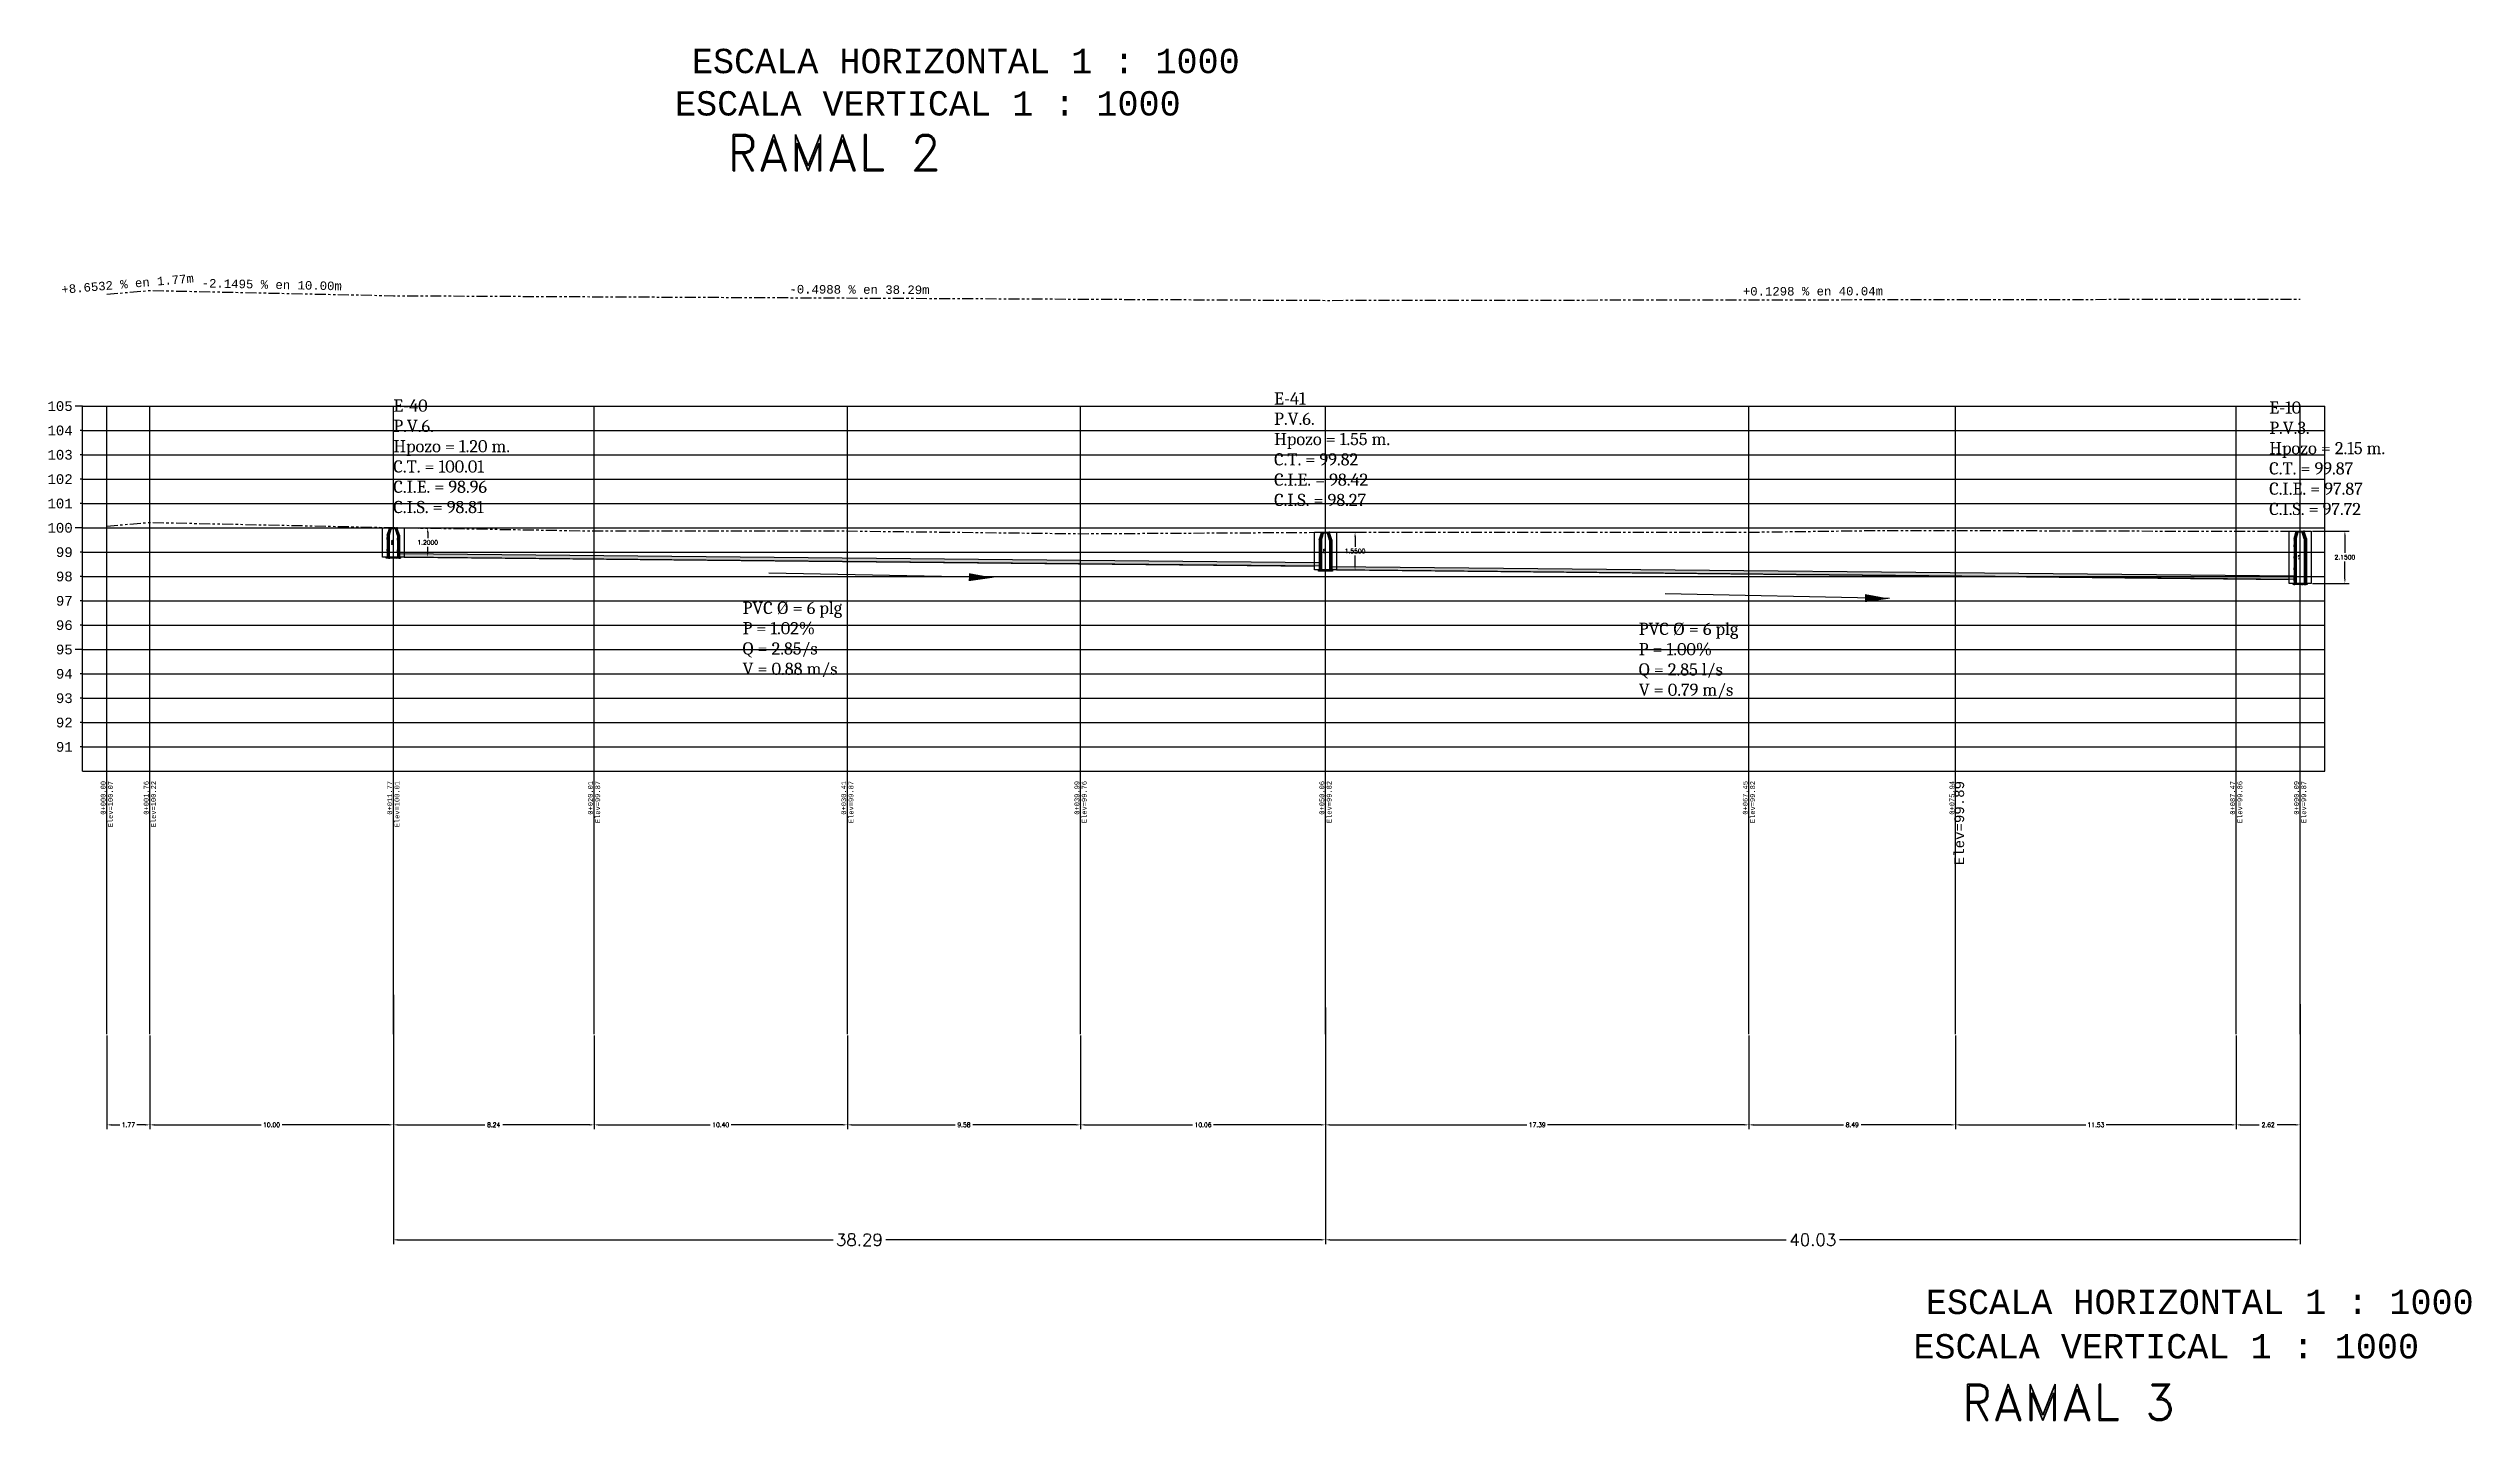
# Model space of a CAD drawing. Header units: metres. Extents: x 0 to 1752, y 632 to 1210.
# Drawn here: x 1036.8 to 1136.4, y 631.8 to 688.2 of the extents above; entities that cross this region are included whole.
import ezdxf
from ezdxf.enums import TextEntityAlignment as Align

# ---------------------------------------------------------------- set-up
doc = ezdxf.new("R2010")
doc.units = ezdxf.units.M
doc.header["$PDMODE"] = 32
doc.header["$PDSIZE"] = 0.2
doc.linetypes.add('SECCION1', pattern=[0.895, 0.45, -0.095, 0.08, -0.095, 0.08, -0.095])
for name, color, linetype in [('3-PLANTA GENERAL', 2, 'Continuous'), ('CVL_PERF', 2, 'SECCION1'), ('CVL_PERF_CUAD', 1, 'Continuous'), ('CVL_PERF_RET', 8, 'Continuous'), ('CVL_PERF_TX', 2, 'Continuous')]:
    doc.layers.add(name, color=color, linetype=linetype)
doc.styles.add('HUECA1', font='hueca1.shx')
doc.styles.add('MONOTXT4', font='monotxt4.shx')
doc.styles.get("Standard").update_dxf_attribs({"font": 'simplex.shx'})
doc.dimstyles.new('cotas', dxfattribs={"dimtxt": 0.2, "dimasz": 0.1, "dimexe": 0.1, "dimexo": 0.05, "dimgap": 0.05, "dimtad": 1, "dimlfac": 0.25, "dimzin": 1, "dimdsep": 46, "dimtxsty": 'Standard', "dimcen": 1, "dimclrd": 1, "dimclre": 1, "dimclrt": 3, "dimaunit": 1, "dimadec": 3, "dimazin": 0, "dimtfac": 1, "dimtmove": 0, "dimatfit": 3, "dimfxl": 1.25, "dimarcsym": 0})
doc.dimstyles.get("Standard").update_dxf_attribs({"dimtxt": 0.18, "dimasz": 0.18, "dimexe": 0.18, "dimexo": 0.0625, "dimgap": 0.09, "dimtad": 0, "dimtih": 1, "dimtoh": 1, "dimdec": 4, "dimzin": 0, "dimdsep": 46, "dimtxsty": 'Standard', "dimcen": 0.09, "dimadec": 0, "dimazin": 0, "dimtfac": 1, "dimtdec": 4, "dimtofl": 0, "dimtmove": 0, "dimatfit": 3, "dimfxl": 1, "dimtolj": 1, "dimtzin": 0, "dimarcsym": 0})

# ---------------------------------------------------------------- blocks, each defined once
blk = doc.blocks.new('*D131')
at = {"layer": 'CVL_PERF', "color": 0, "linetype": 'ByBlock', "lineweight": -2, "transparency": 16777216}
for p, q in [((1039.232, 647.605), (1039.232, 643.758)), ((1041, 647.605), (1041, 643.758)), ((1039.412, 643.938), (1039.769, 643.938)), ((1040.82, 643.938), (1040.463, 643.938))]:
    blk.add_line(p, q, dxfattribs=at)
at = {"layer": 'CVL_PERF', "color": 0, "linetype": 'ByBlock', "lineweight": 25, "transparency": 16777216}
for points in [[(1039.412, 643.968), (1039.412, 643.908), (1039.232, 643.938)], [(1040.82, 643.968), (1040.82, 643.908), (1041, 643.938)]]:
    blk.add_solid(points, dxfattribs=at)
at = {"layer": 'Defpoints', "color": 0, "linetype": 'ByBlock', "lineweight": 25, "transparency": 16777216}
for p in [(1039.232, 647.668), (1041, 647.668), (1041, 643.938)]:
    blk.add_point(p, dxfattribs=at)
at = {"layer": 'CVL_PERF', "color": 0, "linetype": 'ByBlock', "lineweight": 30, "transparency": 16777216, "insert": (1040.116, 643.938), "char_height": 0.18, "attachment_point": 5}
blk.add_mtext('\\A1;1.77', dxfattribs=at)
blk = doc.blocks.new('*D132')
at = {"layer": 'CVL_PERF', "color": 0, "linetype": 'ByBlock', "lineweight": -2, "transparency": 16777216}
for p, q in [((1041, 647.605), (1041, 643.758)), ((1051.002, 647.605), (1051.002, 643.758)), ((1041.18, 643.938), (1045.568, 643.938)), ((1050.822, 643.938), (1046.434, 643.938))]:
    blk.add_line(p, q, dxfattribs=at)
at = {"layer": 'CVL_PERF', "color": 0, "linetype": 'ByBlock', "lineweight": 25, "transparency": 16777216}
for points in [[(1041.18, 643.968), (1041.18, 643.908), (1041, 643.938)], [(1050.822, 643.968), (1050.822, 643.908), (1051.002, 643.938)]]:
    blk.add_solid(points, dxfattribs=at)
at = {"layer": 'Defpoints', "color": 0, "linetype": 'ByBlock', "lineweight": 25, "transparency": 16777216}
for p in [(1041, 647.668), (1051.002, 647.668), (1051.002, 643.938)]:
    blk.add_point(p, dxfattribs=at)
at = {"layer": 'CVL_PERF', "color": 0, "linetype": 'ByBlock', "lineweight": 30, "transparency": 16777216, "insert": (1046.001, 643.938), "char_height": 0.18, "attachment_point": 5}
blk.add_mtext('\\A1;10.00', dxfattribs=at)
blk = doc.blocks.new('*D133')
at = {"layer": 'CVL_PERF', "color": 0, "linetype": 'ByBlock', "lineweight": -2, "transparency": 16777216}
for p, q in [((1051.002, 647.605), (1051.002, 643.758)), ((1059.247, 647.605), (1059.247, 643.758)), ((1051.182, 643.938), (1054.756, 643.938)), ((1059.067, 643.938), (1055.493, 643.938))]:
    blk.add_line(p, q, dxfattribs=at)
at = {"layer": 'CVL_PERF', "color": 0, "linetype": 'ByBlock', "lineweight": 25, "transparency": 16777216}
for points in [[(1051.182, 643.968), (1051.182, 643.908), (1051.002, 643.938)], [(1059.067, 643.968), (1059.067, 643.908), (1059.247, 643.938)]]:
    blk.add_solid(points, dxfattribs=at)
at = {"layer": 'Defpoints', "color": 0, "linetype": 'ByBlock', "lineweight": 25, "transparency": 16777216}
for p in [(1051.002, 647.668), (1059.247, 647.668), (1059.247, 643.938)]:
    blk.add_point(p, dxfattribs=at)
at = {"layer": 'CVL_PERF', "color": 0, "linetype": 'ByBlock', "lineweight": 30, "transparency": 16777216, "insert": (1055.124, 643.938), "char_height": 0.18, "attachment_point": 5}
blk.add_mtext('\\A1;8.24', dxfattribs=at)
blk = doc.blocks.new('*D134')
at = {"layer": 'CVL_PERF', "color": 0, "linetype": 'ByBlock', "lineweight": -2, "transparency": 16777216}
for p, q in [((1059.247, 647.605), (1059.247, 643.758)), ((1069.651, 647.605), (1069.651, 643.758)), ((1059.427, 643.938), (1064.016, 643.938)), ((1069.471, 643.938), (1064.882, 643.938))]:
    blk.add_line(p, q, dxfattribs=at)
at = {"layer": 'CVL_PERF', "color": 0, "linetype": 'ByBlock', "lineweight": 25, "transparency": 16777216}
for points in [[(1059.427, 643.968), (1059.427, 643.908), (1059.247, 643.938)], [(1069.471, 643.968), (1069.471, 643.908), (1069.651, 643.938)]]:
    blk.add_solid(points, dxfattribs=at)
at = {"layer": 'Defpoints', "color": 0, "linetype": 'ByBlock', "lineweight": 25, "transparency": 16777216}
for p in [(1059.247, 647.668), (1069.651, 647.668), (1069.651, 643.938)]:
    blk.add_point(p, dxfattribs=at)
at = {"layer": 'CVL_PERF', "color": 0, "linetype": 'ByBlock', "lineweight": 30, "transparency": 16777216, "insert": (1064.449, 643.938), "char_height": 0.18, "attachment_point": 5}
blk.add_mtext('\\A1;10.40', dxfattribs=at)
blk = doc.blocks.new('*D135')
at = {"layer": 'CVL_PERF', "color": 0, "linetype": 'ByBlock', "lineweight": -2, "transparency": 16777216}
for p, q in [((1069.651, 647.605), (1069.651, 643.758)), ((1079.231, 647.605), (1079.231, 643.758)), ((1069.831, 643.938), (1074.077, 643.938)), ((1079.051, 643.938), (1074.805, 643.938))]:
    blk.add_line(p, q, dxfattribs=at)
at = {"layer": 'CVL_PERF', "color": 0, "linetype": 'ByBlock', "lineweight": 25, "transparency": 16777216}
for points in [[(1069.831, 643.968), (1069.831, 643.908), (1069.651, 643.938)], [(1079.051, 643.968), (1079.051, 643.908), (1079.231, 643.938)]]:
    blk.add_solid(points, dxfattribs=at)
at = {"layer": 'Defpoints', "color": 0, "linetype": 'ByBlock', "lineweight": 25, "transparency": 16777216}
for p in [(1069.651, 647.668), (1079.231, 647.668), (1079.231, 643.938)]:
    blk.add_point(p, dxfattribs=at)
at = {"layer": 'CVL_PERF', "color": 0, "linetype": 'ByBlock', "lineweight": 30, "transparency": 16777216, "insert": (1074.441, 643.938), "char_height": 0.18, "attachment_point": 5}
blk.add_mtext('\\A1;9.58', dxfattribs=at)
blk = doc.blocks.new('*D136')
at = {"layer": 'CVL_PERF', "color": 0, "linetype": 'ByBlock', "lineweight": -2, "transparency": 16777216}
for p, q in [((1079.231, 647.605), (1079.231, 643.758)), ((1089.293, 647.605), (1089.293, 643.758)), ((1079.411, 643.938), (1083.833, 643.938)), ((1089.113, 643.938), (1084.691, 643.938))]:
    blk.add_line(p, q, dxfattribs=at)
at = {"layer": 'CVL_PERF', "color": 0, "linetype": 'ByBlock', "lineweight": 25, "transparency": 16777216}
for points in [[(1079.411, 643.968), (1079.411, 643.908), (1079.231, 643.938)], [(1089.113, 643.968), (1089.113, 643.908), (1089.293, 643.938)]]:
    blk.add_solid(points, dxfattribs=at)
at = {"layer": 'Defpoints', "color": 0, "linetype": 'ByBlock', "lineweight": 25, "transparency": 16777216}
for p in [(1079.231, 647.668), (1089.293, 647.668), (1089.293, 643.938)]:
    blk.add_point(p, dxfattribs=at)
at = {"layer": 'CVL_PERF', "color": 0, "linetype": 'ByBlock', "lineweight": 30, "transparency": 16777216, "insert": (1084.262, 643.938), "char_height": 0.18, "attachment_point": 5}
blk.add_mtext('\\A1;10.06', dxfattribs=at)
blk = doc.blocks.new('*D137')
at = {"layer": 'CVL_PERF', "color": 0, "linetype": 'ByBlock', "lineweight": -2, "transparency": 16777216}
for p, q in [((1089.293, 647.605), (1089.293, 643.758)), ((1106.686, 647.605), (1106.686, 643.758)), ((1089.473, 643.938), (1097.561, 643.938)), ((1106.506, 643.938), (1098.418, 643.938))]:
    blk.add_line(p, q, dxfattribs=at)
at = {"layer": 'CVL_PERF', "color": 0, "linetype": 'ByBlock', "lineweight": 25, "transparency": 16777216}
for points in [[(1089.473, 643.968), (1089.473, 643.908), (1089.293, 643.938)], [(1106.506, 643.968), (1106.506, 643.908), (1106.686, 643.938)]]:
    blk.add_solid(points, dxfattribs=at)
at = {"layer": 'Defpoints', "color": 0, "linetype": 'ByBlock', "lineweight": 25, "transparency": 16777216}
for p in [(1089.293, 647.668), (1106.686, 647.668), (1106.686, 643.938)]:
    blk.add_point(p, dxfattribs=at)
at = {"layer": 'CVL_PERF', "color": 0, "linetype": 'ByBlock', "lineweight": 30, "transparency": 16777216, "insert": (1097.989, 643.938), "char_height": 0.18, "attachment_point": 5}
blk.add_mtext('\\A1;17.39', dxfattribs=at)
blk = doc.blocks.new('*D138')
at = {"layer": 'CVL_PERF', "color": 0, "linetype": 'ByBlock', "lineweight": -2, "transparency": 16777216}
for p, q in [((1106.686, 647.605), (1106.686, 643.758)), ((1115.175, 647.605), (1115.175, 643.758)), ((1106.866, 643.938), (1110.57, 643.938)), ((1114.995, 643.938), (1111.29, 643.938))]:
    blk.add_line(p, q, dxfattribs=at)
at = {"layer": 'CVL_PERF', "color": 0, "linetype": 'ByBlock', "lineweight": 25, "transparency": 16777216}
for points in [[(1106.866, 643.968), (1106.866, 643.908), (1106.686, 643.938)], [(1114.995, 643.968), (1114.995, 643.908), (1115.175, 643.938)]]:
    blk.add_solid(points, dxfattribs=at)
at = {"layer": 'Defpoints', "color": 0, "linetype": 'ByBlock', "lineweight": 25, "transparency": 16777216}
for p in [(1106.686, 647.668), (1115.175, 647.668), (1115.175, 643.938)]:
    blk.add_point(p, dxfattribs=at)
at = {"layer": 'CVL_PERF', "color": 0, "linetype": 'ByBlock', "lineweight": 30, "transparency": 16777216, "insert": (1110.93, 643.938), "char_height": 0.18, "attachment_point": 5}
blk.add_mtext('\\A1;8.49', dxfattribs=at)
blk = doc.blocks.new('*D139')
at = {"layer": 'CVL_PERF', "color": 0, "linetype": 'ByBlock', "lineweight": -2, "transparency": 16777216}
for p, q in [((1115.175, 647.605), (1115.175, 643.758)), ((1126.703, 647.605), (1126.703, 643.758)), ((1115.355, 643.938), (1120.523, 643.938)), ((1126.523, 643.938), (1121.355, 643.938))]:
    blk.add_line(p, q, dxfattribs=at)
at = {"layer": 'CVL_PERF', "color": 0, "linetype": 'ByBlock', "lineweight": 25, "transparency": 16777216}
for points in [[(1115.355, 643.968), (1115.355, 643.908), (1115.175, 643.938)], [(1126.523, 643.968), (1126.523, 643.908), (1126.703, 643.938)]]:
    blk.add_solid(points, dxfattribs=at)
at = {"layer": 'Defpoints', "color": 0, "linetype": 'ByBlock', "lineweight": 25, "transparency": 16777216}
for p in [(1115.175, 647.668), (1126.703, 647.668), (1126.703, 643.938)]:
    blk.add_point(p, dxfattribs=at)
at = {"layer": 'CVL_PERF', "color": 0, "linetype": 'ByBlock', "lineweight": 30, "transparency": 16777216, "insert": (1120.939, 643.938), "char_height": 0.18, "attachment_point": 5}
blk.add_mtext('\\A1;11.53', dxfattribs=at)
blk = doc.blocks.new('*D140')
at = {"layer": 'CVL_PERF', "color": 0, "linetype": 'ByBlock', "lineweight": -2, "transparency": 16777216}
for p, q in [((1126.703, 647.605), (1126.703, 643.758)), ((1129.327, 647.605), (1129.327, 643.758)), ((1126.883, 643.938), (1127.651, 643.938)), ((1129.147, 643.938), (1128.38, 643.938))]:
    blk.add_line(p, q, dxfattribs=at)
at = {"layer": 'CVL_PERF', "color": 0, "linetype": 'ByBlock', "lineweight": 25, "transparency": 16777216}
for points in [[(1126.883, 643.968), (1126.883, 643.908), (1126.703, 643.938)], [(1129.147, 643.968), (1129.147, 643.908), (1129.327, 643.938)]]:
    blk.add_solid(points, dxfattribs=at)
at = {"layer": 'Defpoints', "color": 0, "linetype": 'ByBlock', "lineweight": 25, "transparency": 16777216}
for p in [(1126.703, 647.668), (1129.327, 647.668), (1129.327, 643.938)]:
    blk.add_point(p, dxfattribs=at)
at = {"layer": 'CVL_PERF', "color": 0, "linetype": 'ByBlock', "lineweight": 30, "transparency": 16777216, "insert": (1128.015, 643.938), "char_height": 0.18, "attachment_point": 5}
blk.add_mtext('\\A1;2.62', dxfattribs=at)
blk = doc.blocks.new('*D145')
at = {"layer": 'CVL_PERF', "color": 0, "linetype": 'ByBlock', "lineweight": -2, "transparency": 16777216}
for p, q in [((1051.002, 649.277), (1051.002, 639.035)), ((1089.293, 648.762), (1089.293, 639.035)), ((1051.182, 639.215), (1069.069, 639.215)), ((1089.113, 639.215), (1071.226, 639.215))]:
    blk.add_line(p, q, dxfattribs=at)
at = {"layer": 'CVL_PERF', "color": 0, "linetype": 'ByBlock', "lineweight": 25, "transparency": 16777216}
for points in [[(1051.182, 639.245), (1051.182, 639.185), (1051.002, 639.215)], [(1089.113, 639.245), (1089.113, 639.185), (1089.293, 639.215)]]:
    blk.add_solid(points, dxfattribs=at)
at = {"layer": 'Defpoints', "color": 0, "linetype": 'ByBlock', "lineweight": 25, "transparency": 16777216}
for p in [(1051.002, 649.34), (1089.293, 648.824), (1089.293, 639.215)]:
    blk.add_point(p, dxfattribs=at)
at = {"layer": 'CVL_PERF', "color": 0, "linetype": 'ByBlock', "lineweight": 30, "transparency": 16777216, "insert": (1070.147, 639.215), "char_height": 0.5, "attachment_point": 5}
blk.add_mtext('\\A1;38.29', dxfattribs=at)
blk = doc.blocks.new('*D146')
at = {"layer": 'CVL_PERF', "color": 0, "linetype": 'ByBlock', "lineweight": -2, "transparency": 16777216}
for p, q in [((1089.293, 648.762), (1089.293, 639.035)), ((1129.327, 648.891), (1129.327, 639.035)), ((1089.473, 639.215), (1108.22, 639.215)), ((1129.147, 639.215), (1110.4, 639.215))]:
    blk.add_line(p, q, dxfattribs=at)
at = {"layer": 'CVL_PERF', "color": 0, "linetype": 'ByBlock', "lineweight": 25, "transparency": 16777216}
for points in [[(1089.473, 639.245), (1089.473, 639.185), (1089.293, 639.215)], [(1129.147, 639.245), (1129.147, 639.185), (1129.327, 639.215)]]:
    blk.add_solid(points, dxfattribs=at)
at = {"layer": 'Defpoints', "color": 0, "linetype": 'ByBlock', "lineweight": 25, "transparency": 16777216}
for p in [(1089.293, 648.824), (1129.327, 648.954), (1129.327, 639.215)]:
    blk.add_point(p, dxfattribs=at)
at = {"layer": 'CVL_PERF', "color": 0, "linetype": 'ByBlock', "lineweight": 30, "transparency": 16777216, "insert": (1109.31, 639.215), "char_height": 0.5, "attachment_point": 5}
blk.add_mtext('\\A1;40.03', dxfattribs=at)
blk = doc.blocks.new('*D151')
at = {"layer": 'CVL_PERF_CUAD', "color": 0, "lineweight": -2, "transparency": 16777216}
for p, q in [((1051.514, 668.467), (1052.593, 668.467)), ((1052.413, 668.287), (1052.413, 668.047)), ((1051.514, 667.267), (1052.593, 667.267)), ((1052.413, 667.447), (1052.413, 667.687))]:
    blk.add_line(p, q, dxfattribs=at)
at = {"layer": 'CVL_PERF_CUAD', "color": 0, "lineweight": 25, "transparency": 16777216}
for points in [[(1052.383, 668.287), (1052.443, 668.287), (1052.413, 668.467)], [(1052.383, 667.447), (1052.443, 667.447), (1052.413, 667.267)]]:
    blk.add_solid(points, dxfattribs=at)
at = {"layer": 'Defpoints', "color": 0, "lineweight": 25, "transparency": 16777216}
for p in [(1051.452, 668.467), (1051.452, 667.267), (1052.413, 667.267)]:
    blk.add_point(p, dxfattribs=at)
at = {"layer": 'CVL_PERF_CUAD', "color": 0, "lineweight": 25, "transparency": 16777216, "insert": (1052.413, 667.867), "char_height": 0.18, "attachment_point": 5}
blk.add_mtext('\\A1;1.2000', dxfattribs=at)
blk = doc.blocks.new('*D152')
at = {"layer": 'CVL_PERF_CUAD', "color": 0, "lineweight": -2, "transparency": 16777216}
for p, q in [((1089.806, 668.284), (1090.686, 668.284)), ((1090.506, 668.104), (1090.506, 667.689)), ((1090.506, 666.914), (1090.506, 667.329)), ((1089.806, 666.734), (1090.686, 666.734))]:
    blk.add_line(p, q, dxfattribs=at)
at = {"layer": 'CVL_PERF_CUAD', "color": 0, "lineweight": 25, "transparency": 16777216}
for points in [[(1090.476, 668.104), (1090.536, 668.104), (1090.506, 668.284)], [(1090.476, 666.914), (1090.536, 666.914), (1090.506, 666.734)]]:
    blk.add_solid(points, dxfattribs=at)
at = {"layer": 'Defpoints', "color": 0, "lineweight": 25, "transparency": 16777216}
for p in [(1089.743, 668.284), (1089.743, 666.734), (1090.506, 666.734)]:
    blk.add_point(p, dxfattribs=at)
at = {"layer": 'CVL_PERF_CUAD', "color": 0, "lineweight": 25, "transparency": 16777216, "insert": (1090.506, 667.509), "char_height": 0.18, "attachment_point": 5}
blk.add_mtext('\\A1;1.5500', dxfattribs=at)
blk = doc.blocks.new('*D153')
at = {"layer": 'CVL_PERF_CUAD', "color": 0, "lineweight": -2, "transparency": 16777216}
for p, q in [((1129.84, 668.334), (1131.346, 668.334)), ((1131.166, 668.154), (1131.166, 667.439)), ((1131.166, 666.364), (1131.166, 667.079)), ((1129.84, 666.184), (1131.346, 666.184))]:
    blk.add_line(p, q, dxfattribs=at)
at = {"layer": 'CVL_PERF_CUAD', "color": 0, "lineweight": 25, "transparency": 16777216}
for points in [[(1131.136, 668.154), (1131.196, 668.154), (1131.166, 668.334)], [(1131.136, 666.364), (1131.196, 666.364), (1131.166, 666.184)]]:
    blk.add_solid(points, dxfattribs=at)
at = {"layer": 'Defpoints', "color": 0, "lineweight": 25, "transparency": 16777216}
for p in [(1129.777, 668.334), (1131.166, 668.334), (1129.777, 666.184)]:
    blk.add_point(p, dxfattribs=at)
at = {"layer": 'CVL_PERF_CUAD', "color": 0, "lineweight": 25, "transparency": 16777216, "insert": (1131.166, 667.259), "char_height": 0.18, "attachment_point": 5}
blk.add_mtext('\\A1;2.1500', dxfattribs=at)
blk = doc.blocks.new('*D222')
at = {"color": 1, "lineweight": -2, "transparency": 16777216}
for p, q in [((0.88, 2.76), (0.83, 2.76)), ((0.93, -3.98), (0.93, 2.66)), ((0.88, -4.08), (0.83, -4.08))]:
    blk.add_line(p, q, dxfattribs=at)
at = {"color": 1, "lineweight": 25, "transparency": 16777216}
for points in [[(0.91, 2.66), (0.94, 2.66), (0.93, 2.76)], [(0.91, -3.98), (0.94, -3.98), (0.93, -4.08)]]:
    blk.add_solid(points, dxfattribs=at)
at = {"layer": 'Defpoints', "color": 0, "lineweight": 25, "transparency": 16777216}
for p in [(0.93, 2.76), (0.93, 2.76), (0.93, -4.08)]:
    blk.add_point(p, dxfattribs=at)
at = {"color": 3, "transparency": 16777216, "insert": (0.78, -0.66), "char_height": 0.2, "attachment_point": 5, "rotation": 90}
blk.add_mtext('1.71', dxfattribs=at)
blk = doc.blocks.new('*D229')
at = {"color": 1, "lineweight": -2, "transparency": 16777216}
for p, q in [((0.88, 2.72), (0.83, 2.72)), ((0.93, -2.12), (0.93, 2.62)), ((0.88, -2.22), (0.83, -2.22))]:
    blk.add_line(p, q, dxfattribs=at)
at = {"color": 1, "lineweight": 25, "transparency": 16777216}
for points in [[(0.91, 2.62), (0.94, 2.62), (0.93, 2.72)], [(0.91, -2.12), (0.94, -2.12), (0.93, -2.22)]]:
    blk.add_solid(points, dxfattribs=at)
at = {"layer": 'Defpoints', "color": 0, "lineweight": 25, "transparency": 16777216}
for p in [(0.93, 2.72), (0.93, 2.72), (0.93, -2.22)]:
    blk.add_point(p, dxfattribs=at)
at = {"color": 3, "transparency": 16777216, "insert": (0.78, 0.25), "char_height": 0.2, "attachment_point": 5, "rotation": 90}
blk.add_mtext('1.23', dxfattribs=at)
blk = doc.blocks.new('*D236')
at = {"color": 1, "lineweight": -2, "transparency": 16777216}
for p, q in [((0.88, 2.54), (0.83, 2.54)), ((0.93, -1.18), (0.93, 2.44)), ((0.88, -1.28), (0.83, -1.28))]:
    blk.add_line(p, q, dxfattribs=at)
at = {"color": 1, "lineweight": 25, "transparency": 16777216}
for points in [[(0.91, 2.44), (0.94, 2.44), (0.93, 2.54)], [(0.91, -1.18), (0.94, -1.18), (0.93, -1.28)]]:
    blk.add_solid(points, dxfattribs=at)
at = {"layer": 'Defpoints', "color": 0, "lineweight": 25, "transparency": 16777216}
for p in [(0.93, 2.54), (0.93, 2.54), (0.93, -1.28)]:
    blk.add_point(p, dxfattribs=at)
at = {"color": 3, "transparency": 16777216, "insert": (0.78, 0.63), "char_height": 0.2, "attachment_point": 5, "rotation": 90}
blk.add_mtext('0.95', dxfattribs=at)
blk = doc.blocks.new('*U260')
h = blk.add_hatch()
h.set_pattern_fill('ANSI35', color=252, scale=0.001, angle=135)
h.set_pattern_definition([(180, (-18.3607874, -0.05), (-4e-19, -0.00635), []), (180, (-18.3639624, -0.046825), (-4e-19, -0.00635), [0.0079375, -0.0015875, 0, -0.0015875])])
h.paths.add_polyline_path([(11.085, 0), (11.085, 0.15), (-28.445, 0.15), (-28.445, 0)])
at = {"color": 3}
blk.add_lwpolyline([(-28.445, 0.15), (11.085, 0.15), (11.085, 0), (-28.445, 0)], close=True, dxfattribs=at)
blk = doc.blocks.new('*U263')
h = blk.add_hatch()
h.set_pattern_fill('ANSI35', color=252, scale=0.001, angle=135)
h.set_pattern_definition([(180, (-20.708561, -0.05), (-4e-19, -0.00635), []), (180, (-20.711736, -0.046825), (-4e-19, -0.00635), [0.0079375, -0.0015875, 0, -0.0015875])])
h.paths.add_polyline_path([(9.037, 0), (9.037, 0.15), (-28.746, 0.15), (-28.746, 0)])
at = {"color": 3}
blk.add_lwpolyline([(-28.746, 0.15), (9.037, 0.15), (9.037, 0), (-28.746, 0)], close=True, dxfattribs=at)
blk = doc.blocks.new('*U221')
h = blk.add_hatch()
h.set_pattern_fill('ANSI31', color=6, scale=0.01)
h.set_pattern_definition([(45, (-3e-15, -4.72464), (-0.02245064, 0.02245064), [])])
h.paths.add_polyline_path([(1.468, -4.082), (1.738, -4.082), (1.738, 1.781), (1.479, 2.562), (1.236, 2.562), (1.236, 2.46), (1.468, 1.741)])
h.paths.add_polyline_path([(0.388, 1.741), (0.62, 2.46), (0.62, 2.562), (0.377, 2.562), (0.118, 1.781), (0.118, -4.082), (0.388, -4.082)])
h.paths.add_polyline_path([(0.377, 2.562), (0.647, 2.562), (0.647, 2.643), (0.533, 2.643), (0.503, 2.763), (0.377, 2.763)])
h.paths.add_polyline_path([(0.543, 2.643), (1.313, 2.643), (1.343, 2.763), (0.513, 2.763)])
h.paths.add_polyline_path([(1.213, 2.562), (1.479, 2.562), (1.479, 2.763), (1.353, 2.763), (1.323, 2.643), (1.213, 2.643)])
h.paths.add_polyline_path([(0, -4.232), (1.856, -4.232), (1.856, -4.082), (0, -4.082)])
at = {"color": 3}
for p, q in [((0.118, 1.781), (0.118, -4.082)), ((0.388, 1.741), (0.388, -4.082)), ((1.468, 1.741), (1.468, -4.082)), ((1.738, 1.781), (1.738, -4.082))]:
    blk.add_line(p, q, dxfattribs=at)
for points in [[(0.118, 1.781), (0.377, 2.562)], [(0.388, 1.741), (0.62, 2.46), (0.62, 2.562)], [(1.468, 1.741), (1.236, 2.46), (1.236, 2.562)], [(1.738, 1.781), (1.479, 2.562)]]:
    blk.add_lwpolyline(points, dxfattribs=at)
for points in [[(0.503, 2.763), (0.533, 2.643), (0.647, 2.643), (0.647, 2.562), (0.377, 2.562), (0.377, 2.763)], [(0.543, 2.643), (0.513, 2.763), (1.343, 2.763), (1.313, 2.643)], [(1.213, 2.562), (1.479, 2.562), (1.479, 2.763), (1.353, 2.763), (1.323, 2.643), (1.213, 2.643)], [(0, -4.232), (0, -4.082), (1.856, -4.082), (1.856, -4.232)]]:
    blk.add_lwpolyline(points, close=True, dxfattribs=at)
dim = blk.add_linear_dim(base=(0.928, 2.763), p1=(0.928, -4.082), p2=(0.928, 2.763), angle=90, dimstyle='cotas')
dim.commit()
dim.dimension.update_dxf_attribs({"geometry": '*D222', "text_midpoint": (0.778, -0.66)})
blk = doc.blocks.new('*U228')
h = blk.add_hatch()
h.set_pattern_fill('ANSI31', color=6, scale=0.01)
h.set_pattern_definition([(45, (-3e-15, -2.904298), (-0.02245064, 0.02245064), [])])
h.paths.add_polyline_path([(1.468, -2.217), (1.738, -2.217), (1.738, 1.736), (1.479, 2.517), (1.236, 2.517), (1.236, 2.415), (1.468, 1.696)])
h.paths.add_polyline_path([(0.388, 1.696), (0.62, 2.415), (0.62, 2.517), (0.377, 2.517), (0.118, 1.736), (0.118, -2.217), (0.388, -2.217)])
h.paths.add_polyline_path([(0.377, 2.517), (0.647, 2.517), (0.647, 2.598), (0.533, 2.598), (0.503, 2.718), (0.377, 2.718)])
h.paths.add_polyline_path([(0.543, 2.598), (1.313, 2.598), (1.343, 2.718), (0.513, 2.718)])
h.paths.add_polyline_path([(1.213, 2.517), (1.479, 2.517), (1.479, 2.718), (1.353, 2.718), (1.323, 2.598), (1.213, 2.598)])
h.paths.add_polyline_path([(0, -2.367), (1.856, -2.367), (1.856, -2.217), (0, -2.217)])
at = {"color": 3}
for p, q in [((0.118, 1.736), (0.118, -2.217)), ((0.388, 1.696), (0.388, -2.217)), ((1.468, 1.696), (1.468, -2.217)), ((1.738, 1.736), (1.738, -2.217))]:
    blk.add_line(p, q, dxfattribs=at)
for points in [[(0.118, 1.736), (0.377, 2.517)], [(0.388, 1.696), (0.62, 2.415), (0.62, 2.517)], [(1.468, 1.696), (1.236, 2.415), (1.236, 2.517)], [(1.738, 1.736), (1.479, 2.517)]]:
    blk.add_lwpolyline(points, dxfattribs=at)
for points in [[(0.503, 2.718), (0.533, 2.598), (0.647, 2.598), (0.647, 2.517), (0.377, 2.517), (0.377, 2.718)], [(0.543, 2.598), (0.513, 2.718), (1.343, 2.718), (1.313, 2.598)], [(1.213, 2.517), (1.479, 2.517), (1.479, 2.718), (1.353, 2.718), (1.323, 2.598), (1.213, 2.598)], [(0, -2.367), (0, -2.217), (1.856, -2.217), (1.856, -2.367)]]:
    blk.add_lwpolyline(points, close=True, dxfattribs=at)
dim = blk.add_linear_dim(base=(0.928, 2.718), p1=(0.928, -2.217), p2=(0.928, 2.718), angle=90, dimstyle='cotas')
dim.commit()
dim.dimension.update_dxf_attribs({"geometry": '*D229', "text_midpoint": (0.778, 0.25)})
blk = doc.blocks.new('*U235')
h = blk.add_hatch()
h.set_pattern_fill('ANSI31', color=6, scale=0.01)
h.set_pattern_definition([(45, (-4e-15, -2.14952), (-0.02245064, 0.02245064), [])])
h.paths.add_polyline_path([(1.468, -1.282), (1.738, -1.282), (1.738, 1.556), (1.479, 2.337), (1.236, 2.337), (1.236, 2.235), (1.468, 1.516)])
h.paths.add_polyline_path([(0.388, 1.516), (0.62, 2.235), (0.62, 2.337), (0.377, 2.337), (0.118, 1.556), (0.118, -1.282), (0.388, -1.282)])
h.paths.add_polyline_path([(0.377, 2.337), (0.647, 2.337), (0.647, 2.418), (0.533, 2.418), (0.503, 2.538), (0.377, 2.538)])
h.paths.add_polyline_path([(0.543, 2.418), (1.313, 2.418), (1.343, 2.538), (0.513, 2.538)])
h.paths.add_polyline_path([(1.213, 2.337), (1.479, 2.337), (1.479, 2.538), (1.353, 2.538), (1.323, 2.418), (1.213, 2.418)])
h.paths.add_polyline_path([(0, -1.432), (1.856, -1.432), (1.856, -1.282), (0, -1.282)])
at = {"color": 3}
for p, q in [((0.118, 1.556), (0.118, -1.282)), ((0.388, 1.516), (0.388, -1.282)), ((1.468, 1.516), (1.468, -1.282)), ((1.738, 1.556), (1.738, -1.282))]:
    blk.add_line(p, q, dxfattribs=at)
for points in [[(0.118, 1.556), (0.377, 2.337)], [(0.388, 1.516), (0.62, 2.235), (0.62, 2.337)], [(1.468, 1.516), (1.236, 2.235), (1.236, 2.337)], [(1.738, 1.556), (1.479, 2.337)]]:
    blk.add_lwpolyline(points, dxfattribs=at)
for points in [[(0.503, 2.538), (0.533, 2.418), (0.647, 2.418), (0.647, 2.337), (0.377, 2.337), (0.377, 2.538)], [(0.543, 2.418), (0.513, 2.538), (1.343, 2.538), (1.313, 2.418)], [(1.213, 2.337), (1.479, 2.337), (1.479, 2.538), (1.353, 2.538), (1.323, 2.418), (1.213, 2.418)], [(0, -1.432), (0, -1.282), (1.856, -1.282), (1.856, -1.432)]]:
    blk.add_lwpolyline(points, close=True, dxfattribs=at)
dim = blk.add_linear_dim(base=(0.928, 2.5378), p1=(0.928, -1.2821), p2=(0.928, 2.5378), angle=90, dimstyle='cotas')
dim.commit()
dim.dimension.update_dxf_attribs({"geometry": '*D236', "text_midpoint": (0.778, 0.6278)})

msp = doc.modelspace()

# ---------------------------------------------------------------- linework, layer by layer
at = {"lineweight": 25, "flags": 128}
for points in [[(1051.45192, 667.26677), (1088.84304, 666.89286)], [(1089.74304, 666.73377), (1128.8773, 666.34243)]]:
    msp.add_lwpolyline(points, dxfattribs=at)
at = {"layer": 'CVL_PERF', "color": 2, "linetype": 'SECCION1', "lineweight": 30, "flags": 128}
msp.add_lwpolyline([(1039.23159, 678.065), (1040.99971, 678.218), (1051.00192, 678.003), (1089.29304, 677.812), (1129.3356, 677.86399)], dxfattribs=at)
at = {"layer": 'CVL_PERF', "color": 2, "linetype": 'SECCION1', "lineweight": 25, "flags": 128}
msp.add_lwpolyline([(1039.23159, 668.53677), (1040.99971, 668.68977), (1051.00192, 668.47477), (1059.24655, 668.33977), (1069.65107, 668.33777), (1079.23102, 668.22577), (1089.29304, 668.28377), (1106.68573, 668.28777), (1111.46202, 668.35081), (1115.17456, 668.35977), (1126.70321, 668.32477), (1129.3273, 668.3345), (1129.3356, 668.33577)], dxfattribs=at)
at = {"layer": 'CVL_PERF', "linetype": 'ByBlock', "lineweight": 25}
for points in [[(1050.55192, 668.46677), (1051.45192, 668.46677), (1051.45192, 667.26677), (1050.55192, 667.26677)], [(1088.84304, 668.28377), (1089.74304, 668.28377), (1089.74304, 666.73377), (1088.84304, 666.73377)], [(1128.8773, 668.3345), (1129.7773, 668.3345), (1129.7773, 666.1845), (1128.8773, 666.1845)]]:
    msp.add_lwpolyline(points, close=True, dxfattribs=at)
at = {"layer": 'CVL_PERF_CUAD', "color": 8, "linetype": 'Continuous', "lineweight": 25}
for p, q in [((1038.23159, 673.46677), (1037.93159, 673.46677)), ((1038.23159, 672.46677), (1038.13159, 672.46677)), ((1038.23159, 671.46677), (1038.13159, 671.46677)), ((1038.23159, 670.46677), (1038.13159, 670.46677)), ((1038.23159, 669.46677), (1038.13159, 669.46677)), ((1038.23159, 668.46677), (1037.93159, 668.46677)), ((1038.23159, 667.46677), (1038.13159, 667.46677)), ((1038.23159, 666.46677), (1038.13159, 666.46677)), ((1038.23159, 665.46677), (1038.13159, 665.46677)), ((1038.23159, 664.46677), (1038.13159, 664.46677)), ((1038.23159, 663.46677), (1037.93159, 663.46677)), ((1038.23159, 662.46677), (1038.13159, 662.46677)), ((1038.23159, 661.46677), (1038.13159, 661.46677)), ((1038.23159, 660.46677), (1038.13159, 660.46677)), ((1038.23159, 659.46677), (1038.13159, 659.46677))]:
    msp.add_line(p, q, dxfattribs=at)
at = {"layer": 'CVL_PERF_CUAD', "color": 1, "linetype": 'Continuous', "lineweight": 25}
for p, q in [((1038.23159, 658.46677), (1038.23159, 673.46677)), ((1038.23159, 673.46677), (1130.3356, 673.46677)), ((1130.3356, 658.46677), (1130.3356, 673.46677)), ((1038.23159, 658.46677), (1130.3356, 658.46677))]:
    msp.add_line(p, q, dxfattribs=at)
at = {"layer": 'CVL_PERF_RET', "color": 8, "linetype": 'Continuous', "lineweight": 25}
for p, q in [((1039.23159, 647.66763), (1039.23159, 673.46677)), ((1040.99971, 647.66763), (1040.99971, 673.46677)), ((1051.00192, 647.66763), (1051.00192, 673.46677)), ((1059.24655, 647.66763), (1059.24655, 673.46677)), ((1069.65107, 647.66763), (1069.65107, 673.46677)), ((1079.23102, 647.66763), (1079.23102, 673.46677)), ((1089.29304, 647.66763), (1089.29304, 673.46677)), ((1106.68573, 647.66763), (1106.68573, 673.46677)), ((1115.17456, 647.66763), (1115.17456, 673.46677)), ((1126.70321, 647.66763), (1126.70321, 673.46677)), ((1129.3273, 647.66763), (1129.3273, 673.46677)), ((1038.23159, 672.46677), (1130.3356, 672.46677)), ((1038.23159, 671.46677), (1130.3356, 671.46677)), ((1038.23159, 670.46677), (1130.3356, 670.46677)), ((1038.23159, 669.46677), (1130.3356, 669.46677)), ((1038.23159, 668.46677), (1130.3356, 668.46677)), ((1038.23159, 667.46677), (1130.3356, 667.46677)), ((1038.23159, 666.46677), (1130.3356, 666.46677)), ((1038.23159, 665.46677), (1130.3356, 665.46677)), ((1038.23159, 664.46677), (1130.3356, 664.46677)), ((1038.23159, 663.46677), (1130.3356, 663.46677)), ((1038.23159, 662.46677), (1130.3356, 662.46677)), ((1038.23159, 661.46677), (1130.3356, 661.46677)), ((1038.23159, 660.46677), (1130.3356, 660.46677)), ((1038.23159, 659.46677), (1130.3356, 659.46677))]:
    msp.add_line(p, q, dxfattribs=at)

# ---------------------------------------------------------------- block references
at = {"layer": '3-PLANTA GENERAL', "lineweight": 30, "xscale": 0.3140913193737951, "yscale": 0.3140913193737951, "zscale": 0.3140913193737951}
msp.add_blockref('*U235', (1050.71053, 667.66949), dxfattribs=at)
at = {"layer": '3-PLANTA GENERAL', "xscale": 0.3140913193737951, "yscale": 0.3140913193737951, "zscale": 0.3140913193737951}
for name, p in [('*U228', (1088.99994, 667.43011)), ('*U221', (1129.039, 667.46671))]:
    msp.add_blockref(name, p, dxfattribs=at)
at = {"layer": '3-PLANTA GENERAL'}
for name, p, rotation in [('*U263', (1060.29392, 667.32694), 179.4258413402568), ('*U260', (1100.62935, 666.77253), 179.4257936441529)]:
    msp.add_blockref(name, p, dxfattribs=dict(at, rotation=rotation))

# ---------------------------------------------------------------- texts
at = {"layer": '3-PLANTA GENERAL', "char_height": 0.5, "width": 28.3021277, "attachment_point": 7}
for s, insert in [('{\\fCambria|b0|i0|c0|p18;\\C7;E-41\\PP.V.6. \\PHpozo = 1.55 m.\\PC.T. = 99.82 \\PC.I.E. = 98.42 \\PC.I.S. = 98.27}', (1087.1833, 669.3559)), ('{\\fCambria|b0|i0|c0|p18;\\C7;E-40  \\PP.V.6. \\PHpozo = 1.20 m.\\PC.T. = 100.01  \\PC.I.E. = 98.96  \\PC.I.S. = 98.81}', (1051.00192, 669.06349)), ('{\\fCambria|b0|i0|c0|p18;\\C7;E-10 \\PP.V.3. \\PHpozo = 2.15 m.\\PC.T. = 99.87  \\PC.I.E. = 97.87  \\PC.I.S. = 97.72}', (1128.05974, 668.98403))]:
    msp.add_mtext(s, dxfattribs=dict(at, insert=insert))
at = {"layer": '3-PLANTA GENERAL', "ltscale": 0.5, "char_height": 0.5, "width": 28.3021277, "attachment_point": 7}
for s, insert in [('{\\fCambria|b0|i0|c0|p18;\\C7;PVC Ø = 6 plg \\PP = 1.02% \\PQ = 2.85/s  \\PV = 0.88 m/s}', (1065.34655, 662.32839)), ('{\\fCambria|b0|i0|c0|p18;\\C7;PVC Ø = 6 plg \\PP = 1.00% \\PQ = 2.85 l/s  \\PV = 0.79 m/s}', (1102.16068, 661.46677))]:
    msp.add_mtext(s, dxfattribs=dict(at, insert=insert))
at = {"layer": 'CVL_PERF_TX', "color": 2, "lineweight": 30, "style": 'MONOTXT4'}
for s, p in [('ESCALA HORIZONTAL 1 : 1000', (1085.76991, 688.14495)), ('ESCALA VERTICAL 1 : 1000', (1083.34433, 686.40533)), ('ESCALA HORIZONTAL 1 : 1000', (1136.45735, 637.16454)), ('ESCALA VERTICAL 1 : 1000', (1134.21353, 635.34312))]:
    msp.add_text(s, height=1, dxfattribs=at).set_placement(p, align=Align.TOP_RIGHT)
at = {"layer": 'CVL_PERF_TX', "color": 1, "lineweight": 30, "style": 'HUECA1'}
for s, p in [('RAMAL 2', (1073.5049, 684.62836)), ('RAMAL 3', (1124.21887, 633.28991))]:
    msp.add_text(s, height=1.5, dxfattribs=at).set_placement(p, align=Align.TOP_RIGHT)
at = {"layer": 'CVL_PERF_TX', "color": 2, "lineweight": 30, "style": 'MONOTXT4'}
for s, rotation, p in [('+8.6532 % en 1.77m', 4.9456249, (1040.08548, 678.49019)), ('-2.1495 % en 10.00m', 358.7686021, (1046.00834, 678.46041)), ('-0.4988 % en 38.29m', 359.7142052, (1070.14923, 678.25749)), ('+0.1298 % en 40.04m', 0.0743921, (1109.31387, 678.18799))]:
    msp.add_text(s, height=0.35, rotation=rotation, dxfattribs=at).set_placement(p, align=Align.MIDDLE)
at = {"layer": 'CVL_PERF_TX', "color": 2, "linetype": 'ByBlock', "lineweight": 30, "style": 'MONOTXT4'}
for s, p in [('105', (1037.83159, 673.46677)), ('104', (1037.83159, 672.46677)), ('103', (1037.83159, 671.46677)), ('102', (1037.83159, 670.46677)), ('101', (1037.83159, 669.46677)), ('100', (1037.83159, 668.46677)), ('99', (1037.83159, 667.46677)), ('98', (1037.83159, 666.46677)), ('97', (1037.83159, 665.46677)), ('96', (1037.83159, 664.46677)), ('95', (1037.83159, 663.46677)), ('94', (1037.83159, 662.46677)), ('93', (1037.83159, 661.46677)), ('92', (1037.83159, 660.46677)), ('91', (1037.83159, 659.46677))]:
    msp.add_text(s, height=0.4, dxfattribs=at).set_placement(p, align=Align.MIDDLE_RIGHT)
at = {"layer": 'CVL_PERF_TX', "color": 2, "lineweight": 30, "style": 'MONOTXT4'}
for s, height, p in [('0+000.00', 0.2, (1039.08159, 658.06677)), ('Elev=100.07', 0.2, (1039.38159, 658.06677)), ('0+001.76', 0.2, (1040.84971, 658.06677)), ('Elev=100.22', 0.2, (1041.14971, 658.06677)), ('0+011.77', 0.2, (1050.85192, 658.06677)), ('Elev=100.01', 0.2, (1051.15192, 658.06677)), ('0+020.01', 0.2, (1059.09655, 658.06677)), ('Elev=99.87', 0.2, (1059.39655, 658.06677)), ('0+030.41', 0.2, (1069.50107, 658.06677)), ('Elev=99.87', 0.2, (1069.80107, 658.06677)), ('0+039.99', 0.2, (1079.08102, 658.06677)), ('Elev=99.76', 0.2, (1079.38102, 658.06677)), ('0+050.06', 0.2, (1089.14304, 658.06677)), ('Elev=99.82', 0.2, (1089.44304, 658.06677)), ('0+067.45', 0.2, (1106.53573, 658.06677)), ('Elev=99.82', 0.2, (1106.83573, 658.06677)), ('0+075.94', 0.2, (1115.02456, 658.06677)), ('Elev=99.89', 0.4, (1115.32456, 658.06677)), ('0+087.47', 0.2, (1126.55321, 658.06677)), ('Elev=99.86', 0.2, (1126.85321, 658.06677)), ('0+090.09', 0.2, (1129.1773, 658.06677)), ('Elev=99.87', 0.2, (1129.4773, 658.06677))]:
    msp.add_text(s, height=height, rotation=90, dxfattribs=at).set_placement(p, align=Align.MIDDLE_RIGHT)

# ---------------------------------------------------------------- dimensions: what is measured, and where the dimension line sits
at = {"layer": 'CVL_PERF', "linetype": 'ByBlock', "lineweight": 30}
for base, p1, p2, override, picture, middle in [((1089.29304, 639.21459), (1051.00192, 649.33979), (1089.29304, 648.82445), {"dimtxt": 0.5, "dimdec": 2}, '*D145', (1070.14748, 639.21459)), ((1129.3273, 639.21459), (1089.29304, 648.82445), (1129.3273, 648.9535), {"dimtxt": 0.5, "dimdec": 2}, '*D146', (1109.31017, 639.21459)), ((1040.99971, 643.93802), (1039.23159, 647.66763), (1040.99971, 647.66763), {"dimdec": 2}, '*D131', (1040.11565, 643.93802)), ((1051.00192, 643.93802), (1040.99971, 647.66763), (1051.00192, 647.66763), {"dimdec": 2}, '*D132', (1046.00081, 643.93802)), ((1059.24655, 643.93802), (1051.00192, 647.66763), (1059.24655, 647.66763), {"dimdec": 2}, '*D133', (1055.12423, 643.93802)), ((1069.65107, 643.93802), (1059.24655, 647.66763), (1069.65107, 647.66763), {"dimdec": 2}, '*D134', (1064.44881, 643.93802)), ((1079.23102, 643.93802), (1069.65107, 647.66763), (1079.23102, 647.66763), {"dimdec": 2}, '*D135', (1074.44104, 643.93802)), ((1089.29304, 643.93802), (1079.23102, 647.66763), (1089.29304, 647.66763), {"dimdec": 2}, '*D136', (1084.26203, 643.93802)), ((1106.68573, 643.93802), (1089.29304, 647.66763), (1106.68573, 647.66763), {"dimdec": 2}, '*D137', (1097.98939, 643.93802)), ((1115.17456, 643.93802), (1106.68573, 647.66763), (1115.17456, 647.66763), {"dimdec": 2}, '*D138', (1110.93015, 643.93802)), ((1126.70321, 643.93802), (1115.17456, 647.66763), (1126.70321, 647.66763), {"dimdec": 2}, '*D139', (1120.93888, 643.93802)), ((1129.3273, 643.93802), (1126.70321, 647.66763), (1129.3273, 647.66763), {"dimdec": 2}, '*D140', (1128.01525, 643.93802))]:
    dim = msp.add_linear_dim(base=base, p1=p1, p2=p2, dimstyle='Standard', override=override, dxfattribs=at)
    dim.commit()
    dim.dimension.update_dxf_attribs({"geometry": picture, "text_midpoint": middle})
at = {"layer": 'CVL_PERF_CUAD', "lineweight": 25}
for p1, p2, distance, picture, middle in [((1051.45192, 668.46677), (1051.45192, 667.26677), 0.96084, '*D151', (1052.41276, 667.86677)), ((1089.74304, 668.28377), (1089.74304, 666.73377), 0.76338, '*D152', (1090.50642, 667.50877)), ((1129.7773, 666.1845), (1129.7773, 668.3345), -1.38907, '*D153', (1131.16637, 667.2595))]:
    dim = msp.add_aligned_dim(p1=p1, p2=p2, distance=distance, dimstyle='Standard', dxfattribs=at)
    dim.commit()
    dim.dimension.update_dxf_attribs({"geometry": picture, "text_midpoint": middle})

# ---------------------------------------------------------------- leaders
at = {"layer": '3-PLANTA GENERAL', "ltscale": 0.5}
for points in [[(1075.64231, 666.41856), (1066.42944, 666.60984)], [(1112.45645, 665.55695), (1103.24358, 665.74822)]]:
    msp.add_leader(points, dimstyle='cotas', override={"dimasz": 1, "dimgap": 0.05, "dimtad": 0, "dimzin": 0}, dxfattribs=at)

doc.saveas('drawing.dxf')
